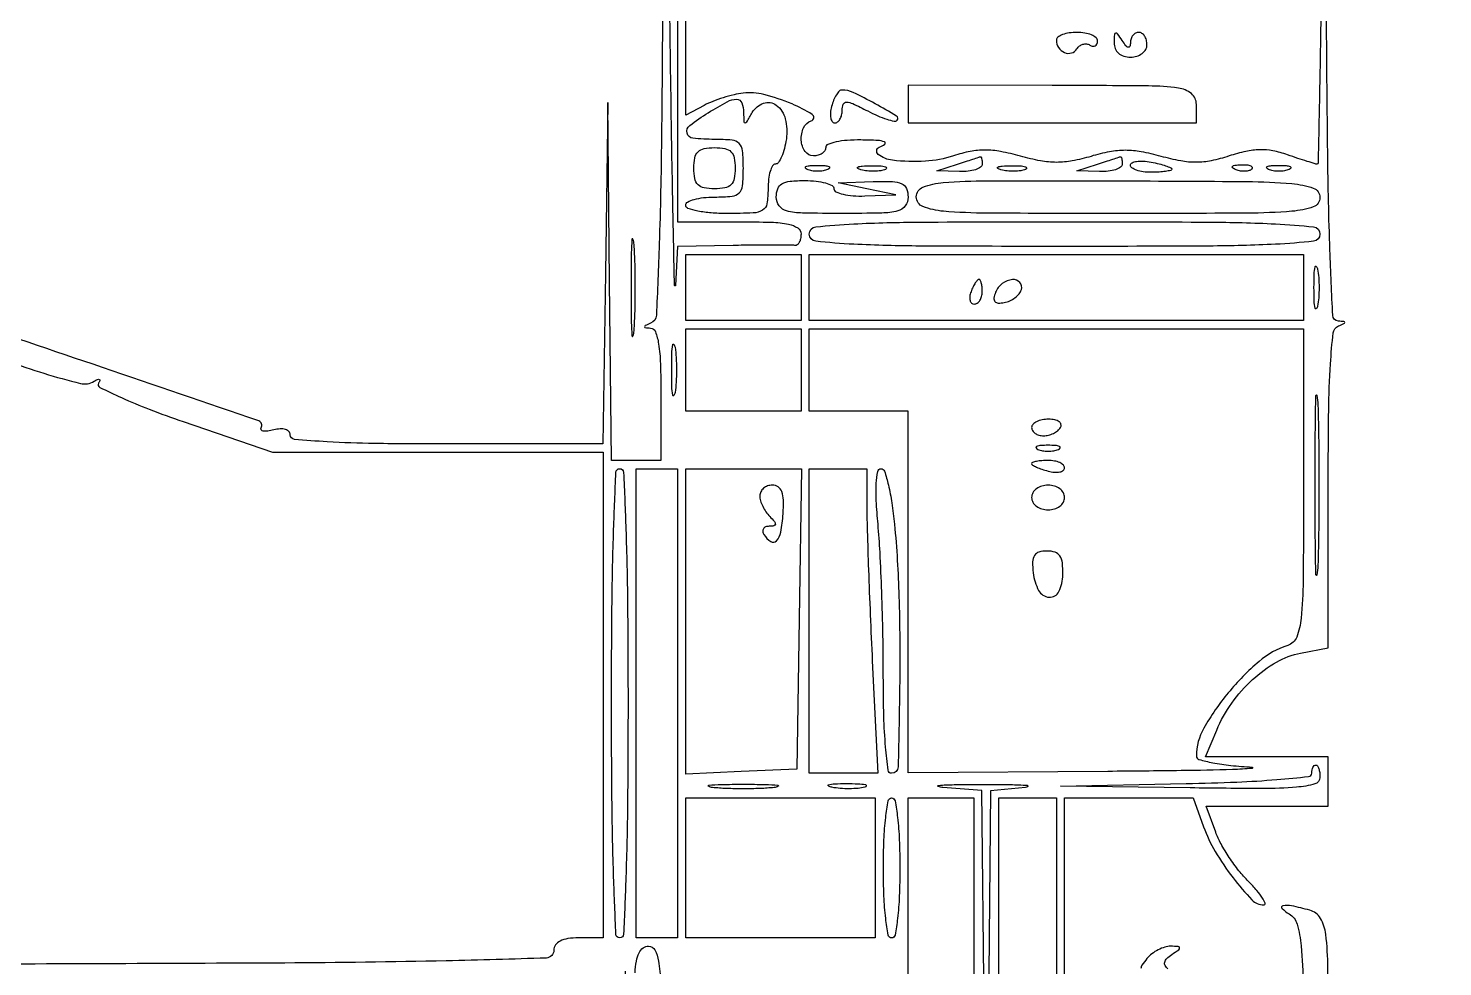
# Model space of a CAD drawing. Extents: x 23 to 255, y 40 to 184.
# Drawn here: x 89.27 to 103.8, y 134.98 to 144.62 of the extents above; entities that cross this region are included whole.
import ezdxf

# ---------------------------------------------------------------- set-up
doc = ezdxf.new("R2010")
doc.units = 0
doc.header["$MEASUREMENT"] = 0

msp = doc.modelspace()

# ---------------------------------------------------------------- linework, layer by layer
for points in [[(207.919475, 175.632891, 0.000007), (191.762556, 175.634099, 0.00002), (173.0434, 175.634494, 0.000013), (151.49745, 175.633531)], [(95.69618, 156.092772, 0.000016), (95.717608, 153.083264, 0.196413)], [(99.9126, 134.514), (99.9126, 136.7136), (100.572405, 136.7136), (101.23221, 136.7136), (101.339292, 136.41747, 0.047466), (101.458782, 136.164862, 0.029666), (101.642625, 135.893826, 0.024591), (101.836178, 135.666119, 0.207172), (101.957028, 135.6138, 0.508399), (101.970524, 135.632305, 0.065895), (101.945809, 135.684507, 0.035656), (101.887474, 135.762035, 0.01646), (101.801458, 135.854504, -0.028905), (101.70268, 135.966137, -0.019936), (101.603647, 136.102902, -0.020156), (101.51869, 136.24255, -0.038273), (101.463899, 136.362104), (101.365497, 136.629), (101.992649, 136.629), (102.6198, 136.629), (102.6198, 136.8828), (102.6198, 137.1366), (101.989384, 137.1366), (101.358968, 137.1366), (101.474461, 137.411277, -0.055667), (101.628848, 137.687773, -0.052029), (101.843544, 137.930384, -0.054885), (102.089513, 138.11076, -0.084611), (102.336337, 138.202052), (102.6198, 138.25523), (102.6198, 139.888465, -0.003046), (102.624691, 140.691387, -0.012709), (102.642872, 141.174679, -0.012651), (102.671034, 141.492725, -0.27505), (102.72555, 141.564371, 0.009076), (102.78137, 141.588082, 0.295955), (102.789, 141.599844, 0.382689), (102.780827, 141.608958, 0.011437), (102.72555, 141.613721, -0.381423), (102.666487, 141.673551, -0.003559), (102.637624, 142.343694, -0.006299), (102.61446, 143.336466, -0.001256), (102.599881, 145.11015, 0.000041), (102.585573, 147.581525, 0.012047)], [(102.573149, 147.784627, 0.000091), (102.556393, 145.91385, -0.000994)], [(95.9364, 148.473), (95.9364, 142.6356), (96.5709, 142.6356, -0.007659), (96.901028, 142.630543, -0.041714), (97.0785, 142.61022, -0.098409), (97.171895, 142.571438, -0.250296), (97.2054, 142.5087, -0.048526), (97.200745, 142.460852, -0.075993), (97.186762, 142.42202, -0.105904), (97.166118, 142.397923, -0.204797), (97.14195, 142.391818, 0.03773), (97.097081, 142.395469, 0.001438), (96.929393, 142.395951, 0.002575), (96.730841, 142.394928, 0.00181), (96.50745, 142.391818), (95.9364, 142.3818), (95.916573, 141.97995, -0.964374), (95.906834, 141.980077, -0.000994), (95.889367, 142.802024, -0.001216), (95.870457, 143.925768, -0.000614), (95.8518, 145.3428)], [(95.787027, 145.371, -0.001199), (95.772476, 143.482508, -0.005778), (95.749203, 142.408188, -0.003131), (95.720235, 141.674782, -0.293391), (95.66145, 141.591829, 0.009076), (95.60563, 141.568118, 0.295955), (95.598, 141.556356, 0.382689), (95.606173, 141.547242, 0.011437), (95.66145, 141.542479, -0.300731), (95.71097, 141.505042, -0.04646), (95.742537, 141.379512, -0.029785), (95.761754, 141.175571, -0.008601), (95.7672, 140.859), (95.7672, 140.1822), (95.5134, 140.1822), (95.2596, 140.1822), (95.240263, 142.02225), (95.220926, 143.8623), (95.196246, 142.10685), (95.171567, 140.3514), (93.565884, 140.3514, -0.003341), (92.824134, 140.356357, -0.011351), (92.340843, 140.373794, -0.008175), (92.002747, 140.399238, -0.387671), (91.9602, 140.445867, 0.197055), (91.946761, 140.478642, 0.126766), (91.911055, 140.500063, 0.086512), (91.856476, 140.5064, 0.049732), (91.790883, 140.496057, -0.028525), (91.728507, 140.483494, -0.075525), (91.683119, 140.483905, -0.198927), (91.662521, 140.496606, -0.303621), (91.661792, 140.516865, 0.480965), (91.636403, 140.58795, 0.00062), (90.030931, 141.137709, 0.001757), (88.503787, 141.652545, 0.081768)], [(102.545308, 144.883884, -0.001657), (102.531379, 144.016827, -0.000111), (102.516139, 143.239371, -0.40842), (102.504336, 143.2278, -0.074381), (102.484382, 143.230785, -0.002226), (102.403676, 143.255877, -0.004381), (102.308789, 143.286758, -0.003006), (102.201666, 143.323381, 0.035782), (102.051704, 143.3639, 0.053202), (101.916328, 143.375579, 0.049136), (101.773853, 143.358624, 0.02554), (101.601016, 143.311217, -0.028036), (101.419049, 143.26228, -0.050398), (101.265466, 143.245947, -0.047491), (101.105672, 143.260315, -0.022106), (100.902785, 143.307561, 0.022897), (100.700124, 143.354415, 0.045382), (100.535977, 143.369347, 0.046817), (100.375172, 143.35426, 0.026001), (100.183645, 143.307572, -0.026182), (99.991463, 143.260797, -0.047197), (99.830166, 143.245905, -0.045385), (99.664736, 143.261328, -0.022333), (99.458703, 143.309207, 0.021401), (99.255678, 143.356786, 0.045508), (99.095231, 143.37231, 0.049886), (98.944176, 143.358039, 0.031233), (98.772254, 143.312979, -0.065091), (98.482245, 143.257573, -0.043484), (98.143915, 143.267094, -0.140107), (97.998453, 143.327475, -0.574177), (98.0091, 143.401168, 0.066151), (98.065964, 143.433499, 0.585751), (98.062833, 143.456039, 0.082317), (97.995718, 143.470255, 0.006982), (97.81875, 143.475654, 0.022192), (97.680945, 143.471816, 0.035801), (97.564818, 143.455002, 0.040716), (97.481218, 143.429439, 0.307326), (97.4592, 143.397, -0.148195), (97.449423, 143.364737, -0.098894), (97.421923, 143.337251, -0.082425), (97.380814, 143.318719, -0.064853), (97.3323, 143.3124, -0.249631), (97.247225, 143.357697, -0.134178), (97.208163, 143.473431, -0.122317), (97.231952, 143.600774, -0.208067), (97.31115, 143.671995, 0.626285), (97.319696, 143.737556, 0.048321), (97.11295, 143.846455, 0.032888), (96.823216, 143.943269, 0.094281), (96.6124, 143.95778, 0.029172), (96.517356, 143.940719, 0.01748), (96.406783, 143.91001, 0.017475), (96.298516, 143.871615, 0.028921), (96.21055, 143.830891), (96.021, 143.729447), (96.021, 145.380372)], [(89.058975, 141.203394, 0.013155), (89.43071, 141.077605, 0.015349), (89.806452, 140.973905, 0.200671), (89.946336, 140.99612, -0.031991), (89.980072, 141.014098, -0.214695), (89.998598, 141.014148, -0.383174), (90.004057, 141.001879, -0.060177), (89.991958, 140.975731, 0.441433), (90.003974, 140.933601, 0.008927), (90.226926, 140.827633, 0.014945), (90.512005, 140.708462, 0.008731), (90.860075, 140.581959), (91.776776, 140.2668), (93.475888, 140.2668), (95.175, 140.2668), (95.175, 137.7711), (95.175, 135.2754), (94.9212, 135.2754, 0.033607), (94.809352, 135.267874, 0.082504), (94.73085, 135.243675, 0.12651), (94.684497, 135.203402, 0.152103), (94.6674, 135.1485, -0.404396), (94.590475, 135.068943, -0.002823), (93.561044, 135.040124, -0.004381), (91.903364, 135.017614, -0.000504), (88.17435, 135.003414, 0.00075)], [(98.3052, 134.6832), (98.3052, 135.6984), (98.3052, 136.7136), (98.6436, 136.7136), (98.982, 136.7136), (98.982, 134.0487, -0.001302)], [(102.6198, 133.911933, 0.001591), (102.616445, 134.966056, 0.027155), (102.595455, 135.311669, 0.105196), (102.539957, 135.476606, 0.19615), (102.42945, 135.560478, 0.012907), (102.244132, 135.605048, 0.097364), (102.154485, 135.606491, 0.607257), (102.145596, 135.577887, 0.063386), (102.21795, 135.522424, -0.193799), (102.300353, 135.416365, -0.047043), (102.341676, 135.193906, -0.020095), (102.361767, 134.78801, -0.002319)], [(95.38113, 133.033764, -0.000413), (95.403308, 134.934507, -0.895655)], [(95.502263, 134.91585, -0.030926), (95.514694, 135.036919, -0.075426), (95.54238, 135.121969, -0.116904), (95.584654, 135.172359, -0.161382), (95.6403, 135.1908, -0.278347), (95.704591, 135.152004, -0.081602), (95.742654, 135.037929, -0.034161), (95.762446, 134.82082, -0.005654)], [(100.974159, 134.95815, -0.110059), (100.944722, 134.991017, -0.193895), (100.940134, 135.026632, -0.137055), (100.962328, 135.064745, -0.047575), (101.0124, 135.104905, 0.00933), (101.084848, 135.154422, 0.276609), (101.093418, 135.173988, 0.360542), (101.079716, 135.186801, 0.012595), (101.001609, 135.189505, 0.076728), (100.941195, 135.18076, 0.045068), (100.873427, 135.153143, 0.043855), (100.809062, 135.112365, 0.056487), (100.7586, 135.0639, 0.018329), (100.70648, 134.996197, 0.177684), (100.697053, 134.961829, 0.328723)]]:
    msp.add_lwpolyline(points, format="xyb")
for points in [[(99.828, 144.501793, 0.144339), (99.850658, 144.42494, 0.150294), (99.911105, 144.374124, 0.171751), (99.983467, 144.36974, 0.186505), (100.0395, 144.4122, -0.088941), (100.066094, 144.441858, -0.094986), (100.100766, 144.4596, -0.099917), (100.138061, 144.462756, -0.110145), (100.172246, 144.450887, 0.090666), (100.202307, 144.439133, 0.169366), (100.227866, 144.44283, 0.176081), (100.244924, 144.461399, 0.098926), (100.251, 144.491807, 0.217355), (100.23536, 144.526086, 0.078662), (100.188872, 144.555082, 0.059813), (100.120481, 144.574837, 0.040452), (100.0395, 144.5814, 0.035819), (99.958497, 144.57559, 0.054247), (99.890128, 144.558015, 0.070965), (99.84326, 144.532309, 0.236101)], [(100.421495, 144.47565, 0.095184), (100.432726, 144.414297, 0.119898), (100.465682, 144.367094, 0.110073), (100.519156, 144.337646, 0.071148), (100.5894, 144.3276, 0.072314), (100.654492, 144.337064, 0.08892), (100.70925, 144.364612, 0.10214), (100.745639, 144.405791, 0.130775), (100.7586, 144.4545, 0.064853), (100.752281, 144.503014, 0.082425), (100.733749, 144.544123, 0.098894), (100.706263, 144.571623, 0.148195), (100.674, 144.5814, 0.123684), (100.641633, 144.573269, 0.099425), (100.613871, 144.550336, 0.089546), (100.59498, 144.516047, 0.07833), (100.588105, 144.47565, -0.066727), (100.582465, 144.437164, -0.405416), (100.566631, 144.428063, -0.167501), (100.542044, 144.444191, -0.021149), (100.5048, 144.4968, 0.011213), (100.457133, 144.567053, 0.309569), (100.437281, 144.574339, 0.327416), (100.424198, 144.558466, 0.011938)], [(97.519287, 143.82, 0.040966), (97.507899, 143.755169, 0.070464), (97.510563, 143.700503, 0.106581), (97.526017, 143.664128, 0.24384), (97.55172, 143.6508, 0.164767), (97.580971, 143.660708, 0.095675), (97.605875, 143.688715, 0.076746), (97.622706, 143.730505, 0.057482), (97.6284, 143.779873, -0.090891), (97.639938, 143.84282, -0.318141), (97.672298, 143.86459, -0.104669), (97.737098, 143.849253, -0.009065), (97.890062, 143.773634, 0.017013), (97.993203, 143.724671, 0.025513), (98.086526, 143.689736, 0.023129), (98.162329, 143.669496, 0.25536), (98.191435, 143.678035, 0.487222), (98.18608, 143.721947, 0.010042), (97.966015, 143.848714, 0.015255), (97.742263, 143.962945, 0.11083), (97.625269, 143.9892, 0.204404), (97.598502, 143.97778, 0.051221), (97.568671, 143.939497, 0.043899), (97.540752, 143.884784, 0.032092)], [(98.3052, 143.844867), (98.3052, 143.6508), (99.7857, 143.6508), (101.2662, 143.6508), (101.2662, 143.84189, 0.224796), (101.214179, 143.951749, 0.139896), (101.080857, 144.00943, 0.030489), (100.773236, 144.030807, 0.001602), (99.7857, 144.035957), (98.3052, 144.038935)], [(96.615773, 143.75655, 0.007158), (96.618764, 143.662199, 0.402624), (96.630415, 143.651141, 0.260419), (96.647717, 143.660951, 0.004533), (96.704889, 143.757109, -0.176453), (96.821649, 143.85429, -0.256318), (96.951173, 143.833786, -0.167587), (97.044422, 143.691419, -0.098697), (97.054908, 143.486111, -0.026777), (97.034925, 143.38716, -0.039839), (97.006102, 143.303679, -0.04608), (96.973424, 143.244452, -0.248568), (96.941998, 143.2278, 0.27286), (96.913097, 143.210759, 0.054546), (96.889031, 143.153246, 0.043898), (96.872444, 143.071245, 0.027968), (96.867, 142.974, -0.0387), (96.85507, 142.820092, -0.222479), (96.8106, 142.75404, -0.126045), (96.714719, 142.725464, -0.009722), (96.444, 142.7202, -0.01883), (96.28186, 142.726309, -0.03053), (96.145256, 142.745051, -0.031449), (96.044735, 142.771821, -0.322437), (96.021, 142.8048, -0.277684), (96.040635, 142.83743, -0.052312), (96.107979, 142.864549, -0.042582), (96.203642, 142.883263, -0.027026), (96.3171, 142.8894, 0.021868), (96.497096, 142.897276, 0.176278), (96.5709, 142.9317, 0.176278), (96.605324, 143.005504, 0.021868), (96.6132, 143.1855, 0.021868), (96.605324, 143.365496, 0.176278), (96.5709, 143.4393, 0.176278), (96.497096, 143.473724, 0.021868), (96.3171, 143.4816, -0.025983), (96.094863, 143.493156, -0.320199), (96.034784, 143.546242, -0.295238), (96.063209, 143.624891, -0.023711), (96.25365, 143.755854, -0.014205), (96.448602, 143.869188, -0.124705), (96.544578, 143.8937, -0.311819), (96.596167, 143.858208, -0.086789)], [(96.5286, 143.1855, -0.045527), (96.518808, 143.078184, -0.152009), (96.4863, 143.0163, -0.152009), (96.424416, 142.983792, -0.045527), (96.3171, 142.974, -0.045527), (96.209784, 142.983792, -0.152009), (96.1479, 143.0163, -0.152009), (96.115392, 143.078184, -0.045527), (96.1056, 143.1855, -0.045527), (96.115392, 143.292816, -0.152009), (96.1479, 143.3547, -0.152009), (96.209784, 143.387208, -0.045527), (96.3171, 143.397, -0.045527), (96.424416, 143.387208, -0.152009), (96.4863, 143.3547, -0.152009), (96.518808, 143.292816, -0.045527)], [(99.0666, 143.2278, -0.247444), (99.049824, 143.195977, -0.071149), (98.998259, 143.170528, -0.053647), (98.923068, 143.154565, -0.034573), (98.83395, 143.151633), (98.6013, 143.160066), (98.8128, 143.2278, 0.000662), (98.89537, 143.254364, 0.000952), (98.968385, 143.278114, 0.000496), (99.030213, 143.298424, 0.015258), (99.04545, 143.303967, -0.370704), (99.053566, 143.301182, -0.064928), (99.060387, 143.285072, -0.044027), (99.065088, 143.25965, -0.02372)], [(100.5048, 143.2278, -0.247444), (100.488024, 143.195977, -0.071149), (100.436459, 143.170528, -0.053647), (100.361268, 143.154565, -0.034573), (100.27215, 143.151633), (100.0395, 143.160066), (100.251, 143.2278, 0.000662), (100.33357, 143.254364, 0.000952), (100.406585, 143.278114, 0.000496), (100.468413, 143.298424, 0.015258), (100.48365, 143.303967, -0.370704), (100.491766, 143.301182, -0.064928), (100.498587, 143.285072, -0.044027), (100.503288, 143.25965, -0.02372)], [(101.0124, 143.175638, -0.347462), (101.002319, 143.162882, -0.020244), (100.950272, 143.152729, -0.023639), (100.881982, 143.145538, -0.014412), (100.8009, 143.1432, -0.032714), (100.719883, 143.148506, -0.050289), (100.651528, 143.164605, -0.064968), (100.604316, 143.188088, -0.249889), (100.5894, 143.216068, -0.285831), (100.604919, 143.240998, -0.076393), (100.651528, 143.255655, -0.053628), (100.719838, 143.258733, -0.031701), (100.8009, 143.248506, -0.013875), (100.881964, 143.230665, -0.021857), (100.950272, 143.210423, -0.017542), (101.002722, 143.190268, -0.300822)], [(97.48035, 143.171771, -0.057986), (97.432127, 143.158545, -0.037979), (97.3746, 143.154169, -0.037979), (97.317073, 143.158545, -0.057986), (97.26885, 143.171771, -0.174857), (97.251136, 143.187615, -0.447206), (97.256292, 143.201907, -0.078554), (97.299184, 143.211803, -0.017491), (97.3746, 143.214442, -0.017491), (97.450016, 143.211803, -0.078554), (97.492908, 143.201907, -0.447206), (97.498064, 143.187615, -0.174857)], [(98.07416, 143.172308, -0.06278), (98.023574, 143.158901, -0.030339), (97.956649, 143.154006, -0.029507), (97.885299, 143.157337, -0.037336), (97.82036, 143.169173, -0.087174), (97.787732, 143.184091, -0.597527), (97.789216, 143.197637, -0.080377), (97.83413, 143.207872, -0.012823), (97.9245, 143.211307, -0.014395), (98.015878, 143.209805, -0.052471), (98.073155, 143.201144, -0.333666), (98.084056, 143.187435, -0.31318)], [(99.51236, 143.172308, -0.06278), (99.461774, 143.158901, -0.030339), (99.394849, 143.154006, -0.029507), (99.323499, 143.157337, -0.037336), (99.25856, 143.169173, -0.087174), (99.225932, 143.184091, -0.597527), (99.227416, 143.197637, -0.080377), (99.27233, 143.207872, -0.012823), (99.3627, 143.211307, -0.014395), (99.454078, 143.209805, -0.052471), (99.511355, 143.201144, -0.333666), (99.522256, 143.187435, -0.31318)], [(101.835488, 143.176688, -0.126455), (101.807829, 143.160339, -0.060344), (101.766772, 143.153642, -0.05415), (101.719603, 143.156808, -0.051402), (101.673338, 143.170009, -0.054073), (101.638087, 143.188752, -0.470617), (101.636628, 143.20417, -0.168741), (101.661311, 143.216126, -0.018894), (101.72445, 143.221121, -0.028489), (101.783347, 143.220191, -0.077125), (101.823954, 143.210824, -0.208169), (101.839397, 143.195203, -0.296942)], [(102.21795, 143.171771, -0.057986), (102.169727, 143.158545, -0.037979), (102.1122, 143.154169, -0.037979), (102.054673, 143.158545, -0.057986), (102.00645, 143.171771, -0.174857), (101.988736, 143.187615, -0.447206), (101.993892, 143.201907, -0.078554), (102.036784, 143.211803, -0.017491), (102.1122, 143.214442, -0.017491), (102.187616, 143.211803, -0.078554), (102.230508, 143.201907, -0.447206), (102.235664, 143.187615, -0.174857)], [(97.5438, 142.974, 0.294733), (97.564425, 142.94205, 0.049234), (97.636992, 142.917523, 0.040506), (97.739468, 142.902393, 0.025182), (97.86105, 142.900537), (98.1783, 142.911674), (97.8822, 142.974), (97.5861, 143.036326), (97.94565, 143.047463, -0.014665), (98.144152, 143.047788, -0.096924), (98.240498, 143.026148, -0.196018), (98.28828, 142.976821, -0.095882), (98.3052, 142.8894, -0.157888), (98.27566, 142.798184, -0.176663), (98.19945, 142.746637, -0.055952), (98.034578, 142.724547, -0.005351), (97.6284, 142.7202, -0.005351), (97.222222, 142.724547, -0.055952), (97.05735, 142.746637, -0.176663), (96.98114, 142.798184, -0.157888), (96.9516, 142.8894, -0.087745), (96.966599, 142.974208, -0.177212), (97.009763, 143.025364, -0.10769), (97.093366, 143.051647, -0.022514), (97.2477, 143.0586, -0.027026), (97.361158, 143.052463, -0.042582), (97.456821, 143.033749, -0.052312), (97.524165, 143.00663, -0.277684)], [(102.5352, 142.884766, -0.319959), (102.466739, 142.788735, -0.06331), (102.247667, 142.743029, -0.018557), (101.784575, 142.723512, -0.001253), (100.4625, 142.7202, -0.001198), (99.119763, 142.723418, -0.019352), (98.667693, 142.743092, -0.071742), (98.458247, 142.791125, -0.309919), (98.3898, 142.890945, -0.310168), (98.458194, 142.990591, -0.072257), (98.666928, 143.038034, -0.019365), (99.118076, 143.056318, -0.00119), (100.4625, 143.055511, -0.001261), (101.782858, 143.048245, -0.018544), (102.246873, 143.0273, -0.062846), (102.466697, 142.98097, -0.319653)], [(102.5352, 142.5087, -0.382656), (102.469003, 142.434869, -0.015147), (102.07695, 142.403973, -0.010762), (101.397232, 142.385735, -0.001325), (99.9126, 142.3818, -0.001325), (98.427968, 142.385735, -0.010762), (97.74825, 142.403973, -0.015147), (97.356197, 142.434869, -0.382656), (97.29, 142.5087, -0.382656), (97.356197, 142.582531, -0.015147), (97.74825, 142.613427, -0.010762), (98.427968, 142.631665, -0.001325), (99.9126, 142.6356, -0.001325), (101.397232, 142.631665, -0.010762), (102.07695, 142.613427, -0.015147), (102.469003, 142.582531, -0.382656)], [(95.460099, 141.9588, 0.002911), (95.461953, 141.640313, 0.014551), (95.469226, 141.461907, 0.813012), (95.479871, 141.460454, 0.067956), (95.491171, 141.51465, 0.01099), (95.500856, 141.716852, 0.006471), (95.503988, 141.9588, 0.006471), (95.500856, 142.200748, 0.01099), (95.491171, 142.40295, 0.067956), (95.479871, 142.457146, 0.813012), (95.469226, 142.455693, 0.014551), (95.461953, 142.277287, 0.002911)], [(102.510305, 141.76845, -0.142433), (102.496875, 141.742222, -0.611425), (102.484412, 141.745846, -0.039503), (102.475847, 141.822468, -0.008087), (102.473642, 141.9588, -0.008087), (102.475847, 142.095132, -0.039503), (102.484412, 142.171754, -0.611425), (102.496875, 142.175378, -0.142433), (102.510305, 142.14915, -0.029693), (102.521719, 142.06246, -0.017887), (102.525429, 141.9588, -0.017887), (102.521719, 141.85514, -0.029693)], [(98.951406, 141.9165, 0.055937), (98.938758, 141.867909, 0.100118), (98.941086, 141.826877, 0.147206), (98.957534, 141.799962, 0.184534), (98.984655, 141.7896, 0.152681), (99.015907, 141.799371, 0.098158), (99.042529, 141.826877, 0.08088), (99.060489, 141.867979, 0.062722), (99.0666, 141.9165, 0.024748), (99.064191, 141.96513, 0.039339), (99.056833, 142.006123, 0.046727), (99.046205, 142.035271, 0.289661), (99.033351, 142.0434, 0.222225), (99.017589, 142.03603, 0.030693), (98.995565, 142.006123, 0.030395), (98.972482, 141.965108, 0.02136)], [(99.202848, 141.910354, 0.055332), (99.187349, 141.851104, 0.215418), (99.197536, 141.815549, 0.213542), (99.231051, 141.799498, 0.054411), (99.292536, 141.804604, 0.061011), (99.348982, 141.822899, 0.053079), (99.402279, 141.854946, 0.055843), (99.444678, 141.895163, 0.094989), (99.46849, 141.93765, 0.271076), (99.45275, 142.012223, 0.2383), (99.377596, 142.040982, 0.134359), (99.270726, 141.999591, 0.1429)], [(102.366, 139.934101, -0.001901), (102.362237, 138.944532, -0.022556), (102.342028, 138.561479, -0.06764), (102.296087, 138.367791, -0.227692), (102.203776, 138.280914, 0.100794), (101.909784, 138.117145, 0.043055), (101.593226, 137.794315, 0.042698), (101.342405, 137.430966, 0.130443), (101.2662, 137.143836, 0.337353), (101.29245, 137.109357, 0.018316), (101.433946, 137.075822, 0.022404), (101.618339, 137.047711, 0.013794), (101.83725, 137.030404, -0.928927), (101.837526, 137.018075, -0.016672), (101.637911, 137.00555, -0.004121), (101.108526, 136.994387, -0.001492), (100.35675, 136.986976), (98.3052, 136.972875), (98.3052, 138.831338), (98.3052, 140.6898), (97.7976, 140.6898), (97.29, 140.6898), (97.29, 141.1128), (97.29, 141.5358), (99.828, 141.5358), (102.366, 141.5358)], [(95.912395, 140.88015, -0.124239), (95.899521, 140.84949, -0.664672), (95.887504, 140.852523, -0.03126), (95.879264, 140.946086, -0.006336), (95.877152, 141.1128, -0.006336), (95.879264, 141.279514, -0.03126), (95.887504, 141.373077, -0.664672), (95.899521, 141.37611, -0.124239), (95.912395, 141.34545, -0.023547), (95.923373, 141.239512, -0.014044), (95.926933, 141.1128, -0.014044), (95.923373, 140.986088, -0.023547)], [(102.513669, 139.10355, -0.034025), (102.503623, 139.004953, -0.903285), (102.494136, 139.005599, -0.006986), (102.487661, 139.33684, -0.001394), (102.486012, 139.9284, -0.001394), (102.487661, 140.51996, -0.006986), (102.494136, 140.851201, -0.903285), (102.503623, 140.851847, -0.034025), (102.513669, 140.75325, -0.005279), (102.522292, 140.377749, -0.0031), (102.525078, 139.9284, -0.0031), (102.522292, 139.479051, -0.005279)], [(99.5742, 140.5206, 0.142666), (99.583596, 140.488339, 0.09965), (99.61001, 140.460851, 0.08433), (99.649509, 140.442333, 0.067639), (99.696107, 140.436, 0.061875), (99.746617, 140.442275, 0.051278), (99.797563, 140.460851, 0.053305), (99.841338, 140.488212, 0.08825), (99.8703, 140.5206, 0.202618), (99.875258, 140.552589, 0.181468), (99.856058, 140.580349, 0.104212), (99.811469, 140.599148, 0.047867), (99.748393, 140.6052, 0.0466), (99.681722, 140.598973, 0.066561), (99.625369, 140.580349, 0.086673), (99.587349, 140.552916, 0.195654)], [(99.63765, 140.295371, 0.057986), (99.685873, 140.282145, 0.037979), (99.7434, 140.277769, 0.037979), (99.800927, 140.282145, 0.057986), (99.84915, 140.295371, 0.174857), (99.866864, 140.311215, 0.447206), (99.861708, 140.325507, 0.078554), (99.818816, 140.335403, 0.017491), (99.7434, 140.338042, 0.017491), (99.667984, 140.335403, 0.078554), (99.625092, 140.325507, 0.447206), (99.619936, 140.311215, 0.174857)], [(99.5742, 140.149767, 0.269386), (99.582902, 140.134787, 0.023188), (99.623903, 140.113864, 0.025621), (99.678564, 140.092394, 0.016817), (99.7434, 140.073087, 0.040966), (99.808231, 140.061699, 0.070464), (99.862898, 140.064363, 0.106581), (99.899272, 140.079817, 0.24384), (99.9126, 140.10552, 0.206609), (99.899947, 140.134833, 0.082769), (99.862898, 140.159675, 0.063112), (99.808173, 140.17657, 0.043375), (99.7434, 140.1822, 0.018041), (99.678542, 140.179859, 0.029316), (99.623903, 140.172673, 0.029396), (99.583468, 140.162427, 0.326917)], [(95.4288, 137.6865, -0.002448), (95.423717, 136.648476, -0.00632), (95.406908, 135.899325, -0.002117), (95.383864, 135.313374, -0.401518), (95.3442, 135.2754, -0.401518), (95.304536, 135.313374, -0.002117), (95.281492, 135.899325, -0.00632), (95.264683, 136.648476, -0.002448), (95.2596, 137.6865, -0.002448), (95.264683, 138.724524, -0.00632), (95.281492, 139.473675, -0.002117), (95.304536, 140.059626, -0.401518), (95.3442, 140.0976, -0.401518), (95.383864, 140.059626, -0.002117), (95.406908, 139.473675, -0.00632), (95.423717, 138.724524, -0.002448)], [(97.8822, 139.687976, 0.007313), (97.885546, 139.459245, 0.001535), (97.898478, 139.059258, 0.001609), (97.916401, 138.59529, 0.001523), (97.937616, 138.122876), (97.993031, 136.9674), (97.641516, 136.9674), (97.29, 136.9674), (97.29, 138.5325), (97.29, 140.0976), (97.5861, 140.0976), (97.8822, 140.0976)], [(98.165465, 139.52655, -0.016364), (98.211137, 138.784116, -0.010057), (98.218672, 137.907955, -0.002883), (98.20356, 137.033421, -0.40748), (98.136, 136.9674, -0.378233), (98.099198, 136.999887, -0.009722), (98.0742, 137.237213, -0.014579), (98.056505, 137.550906, -0.006647), (98.050799, 137.96145, 0.004646), (98.046617, 138.383891, 0.00391), (98.034531, 138.831244, 0.003945), (98.017081, 139.239483, 0.010889), (97.996265, 139.52655, -0.010708), (97.978619, 139.76868, -0.026253), (97.978826, 139.947171, -0.030811), (97.992947, 140.06915, -0.363313), (98.026933, 140.0976, -0.326116), (98.062733, 140.071471, -0.017961), (98.102524, 139.929854, -0.022179), (98.138686, 139.745449, -0.013783)], [(96.7824, 139.81842, 0.073375), (96.789699, 139.768951, 0.038655), (96.812222, 139.710925, 0.037433), (96.845065, 139.653874, 0.047088), (96.88392, 139.60692, -0.019206), (96.932579, 139.554372, -0.19173), (96.9421, 139.52655, -0.346165), (96.927725, 139.510016, -0.047194), (96.878927, 139.5054, 0.086517), (96.842206, 139.498998, 0.165378), (96.819061, 139.480549, 0.179349), (96.813052, 139.45304, 0.103804), (96.8247, 139.4208, 0.10624), (96.894131, 139.348515, 0.369308), (96.953607, 139.355306, 0.144503), (96.998835, 139.446013, 0.027076), (97.021559, 139.6323, 0.022353), (97.024766, 139.774519, 0.083287), (97.00806, 139.862165, 0.154968), (96.970615, 139.910212, 0.151463), (96.91195, 139.9284, 0.083539), (96.862475, 139.920076, 0.092889), (96.820455, 139.896093, 0.10055), (96.792357, 139.86037, 0.117047)], [(99.5742, 139.8015, 0.130775), (99.587161, 139.752791, 0.10214), (99.62355, 139.711613, 0.08892), (99.678308, 139.684064, 0.072314), (99.7434, 139.6746, 0.072314), (99.808492, 139.684064, 0.08892), (99.86325, 139.711613, 0.10214), (99.899639, 139.752791, 0.130775), (99.9126, 139.8015, 0.130775), (99.899639, 139.850209, 0.10214), (99.86325, 139.891388, 0.08892), (99.808492, 139.918936, 0.072314), (99.7434, 139.9284, 0.072314), (99.678308, 139.918936, 0.08892), (99.62355, 139.891388, 0.10214), (99.587161, 139.850209, 0.130775)], [(99.589731, 139.026522, 0.092143), (99.646013, 138.845948, 0.26103), (99.752979, 138.776748, 0.30628), (99.852852, 138.835381, 0.104653), (99.894333, 139.007136, 0.031813), (99.890024, 139.129557, 0.122367), (99.864654, 139.200754, 0.170315), (99.814448, 139.238729, 0.0777), (99.732122, 139.2516, 0.068169), (99.649516, 139.240285, 0.18571), (99.602956, 139.205656, 0.138756), (99.583685, 139.140681, 0.032748)], [(102.5352, 136.9251, -0.338741), (102.483289, 136.857269, -0.04588), (102.295104, 136.82445, -0.020956), (101.943453, 136.810705, -0.002812), (101.20275, 136.816976), (99.8703, 136.835752), (101.16045, 136.861479, 0.005277), (101.681531, 136.877374, 0.010641), (102.091683, 136.902972, 0.005016), (102.418181, 136.933637, 0.384163), (102.4506, 136.969603, -0.049364), (102.453721, 137.001135, -0.069359), (102.463026, 137.027796, -0.089532), (102.47675, 137.045742, -0.186968), (102.4929, 137.052, -0.254951), (102.509154, 137.043136, -0.06271), (102.522774, 137.014723, -0.048861), (102.532122, 136.973713, -0.031626)], [(96.93045, 136.821172, -0.016375), (96.78601, 136.81083, -0.009683), (96.6132, 136.807483, -0.009683), (96.44039, 136.81083, -0.016375), (96.29595, 136.821172, -0.095407), (96.256091, 136.83326, -0.741699), (96.258277, 136.844609, -0.021699), (96.385761, 136.852374, -0.00436), (96.6132, 136.854357, -0.00436), (96.840639, 136.852374, -0.021699), (96.968123, 136.844609, -0.741699), (96.970309, 136.83326, -0.095407)], [(97.862036, 136.824673, -0.041951), (97.792035, 136.812499, -0.020826), (97.701968, 136.80829, -0.020511), (97.607651, 136.811684, -0.028254), (97.523636, 136.822966, -0.082665), (97.486235, 136.836828, -0.67161), (97.48791, 136.849452, -0.053901), (97.549815, 136.858703, -0.008901), (97.6707, 136.861465, -0.009782), (97.792391, 136.859698, -0.038992), (97.866495, 136.851362, -0.417468), (97.875112, 136.838488, -0.285845)], [(99.51075, 136.820855), (99.1512, 136.788471), (99.131492, 134.530286), (99.111783, 132.2721), (99.087818, 134.530571), (99.063854, 136.789041), (98.663377, 136.820672, -0.077825), (98.614921, 136.83223, -0.789273), (98.616627, 136.843148, -0.01641), (98.77844, 136.850698, -0.003305), (99.0666, 136.852771, -0.003455), (99.355634, 136.850942, -0.014625), (99.528595, 136.843589, -0.616579), (99.533241, 136.832416, -0.194901)], [(98.2206, 135.9945, -0.009838), (98.214908, 135.70526, -0.019442), (98.196962, 135.476325, -0.015687), (98.171316, 135.304874, -0.362465), (98.136, 135.2754, -0.362465), (98.100684, 135.304874, -0.015687), (98.075038, 135.476325, -0.019442), (98.057092, 135.70526, -0.009838), (98.0514, 135.9945, -0.009838), (98.057092, 136.28374, -0.019442), (98.075038, 136.512675, -0.015687), (98.100684, 136.684126, -0.362465), (98.136, 136.7136, -0.362465), (98.171316, 136.684126, -0.015687), (98.196962, 136.512675, -0.019442), (98.214908, 136.28374, -0.009838)]]:
    msp.add_lwpolyline(points, format="xyb", close=True)
for points in [[(97.2054, 141.9588), (97.2054, 141.6204), (96.6132, 141.6204), (96.021, 141.6204), (96.021, 141.9588), (96.021, 142.2972), (96.6132, 142.2972), (97.2054, 142.2972)], [(102.366, 141.9588), (102.366, 141.6204), (99.828, 141.6204), (97.29, 141.6204), (97.29, 141.9588), (97.29, 142.2972), (99.828, 142.2972), (102.366, 142.2972)], [(97.2054, 141.1128), (97.2054, 140.6898), (96.6132, 140.6898), (96.021, 140.6898), (96.021, 141.1128), (96.021, 141.5358), (96.6132, 141.5358), (97.2054, 141.5358)], [(95.9364, 137.6865), (95.9364, 135.2754), (95.7249, 135.2754), (95.5134, 135.2754), (95.5134, 137.6865), (95.5134, 140.0976), (95.7249, 140.0976), (95.9364, 140.0976)], [(97.186158, 138.55365), (97.1631, 137.0097), (96.59205, 136.984685), (96.021, 136.959669), (96.021, 138.528635), (96.021, 140.0976), (96.615108, 140.0976), (97.209217, 140.0976)], [(97.9668, 135.9945), (97.9668, 135.2754), (96.9939, 135.2754), (96.021, 135.2754), (96.021, 135.9945), (96.021, 136.7136), (96.9939, 136.7136), (97.9668, 136.7136)], [(99.828, 134.514), (99.828, 132.3144), (99.5319, 132.3144), (99.2358, 132.3144), (99.2358, 134.514), (99.2358, 136.7136), (99.5319, 136.7136), (99.828, 136.7136)]]:
    msp.add_lwpolyline(points, close=True)

doc.saveas('drawing.dxf')
